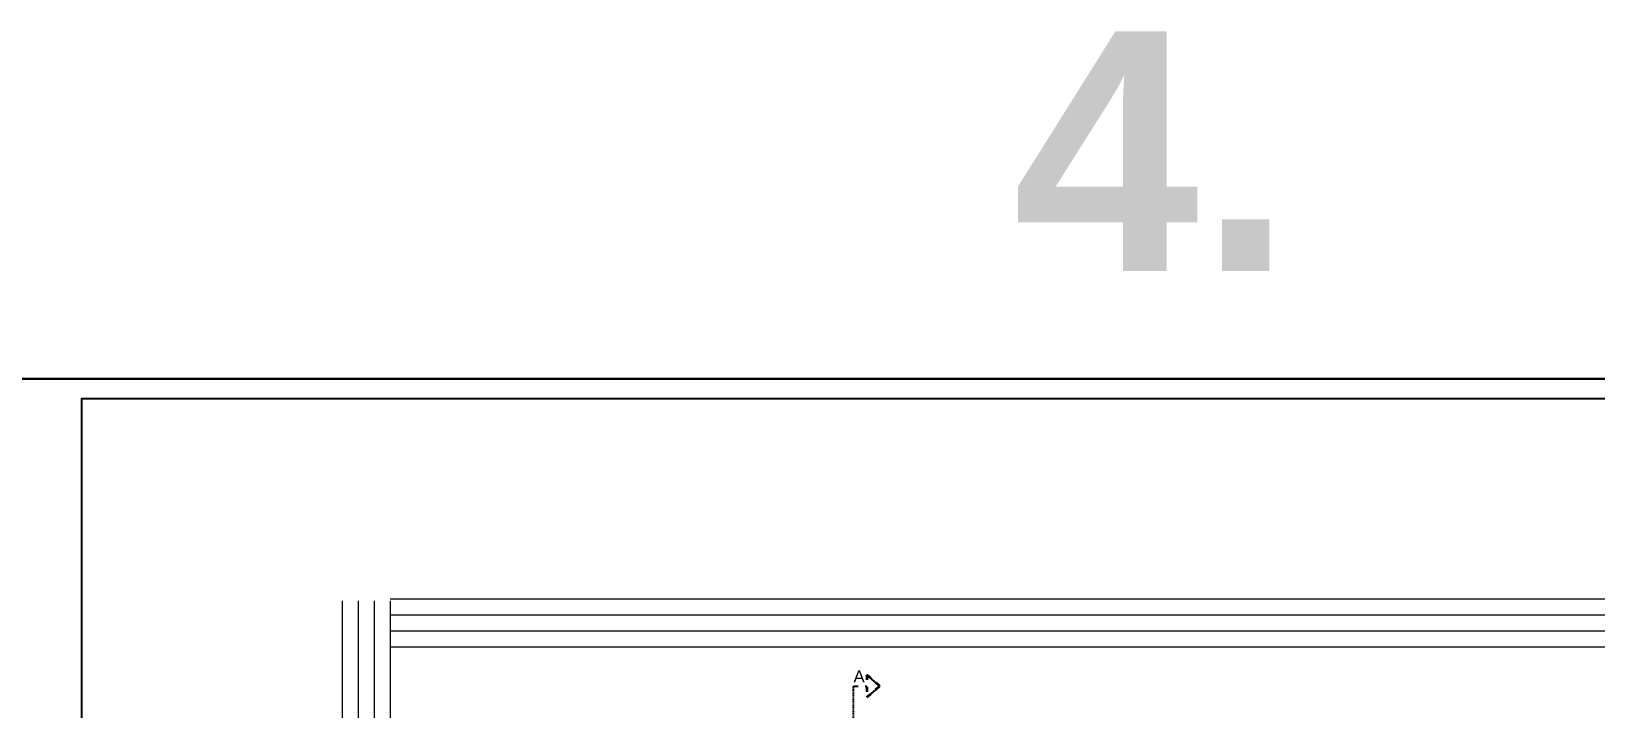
# Model space of a CAD drawing. Header units: millimetres. Extents: x -701 to 470890, y -446843 to -116129.
# Drawn here: x 225723 to 229639, y -221653 to -219958 of the extents above; entities that cross this region are included whole.
import ezdxf

# ---------------------------------------------------------------- set-up
doc = ezdxf.new("R2010")
doc.units = ezdxf.units.MM
doc.linetypes.add('ACAD_ISO03W100', pattern=[30, 12, -18])
doc.layers.get('Defpoints').update_dxf_attribs({"color": 250, "lineweight": 0})
doc.layers.add('07-kote', color=70, linetype='Continuous', lineweight=9)
doc.layers.add('Kote', color=1, linetype='Continuous', lineweight=15)
doc.layers.add('Kucni_broj', color=2, linetype='Continuous', plot=False)
doc.layers.add('SAST_Linija sastavnice', color=255, linetype='Continuous', plot=False)
doc.layers.add('zidovi', color=1, linetype='Continuous')
doc.styles.add('Kota', font='arialbd.ttf')
doc.styles.add('Tekst15', font='arial.ttf', dxfattribs={"height": 15})

msp = doc.modelspace()

# ---------------------------------------------------------------- linework, layer by layer
at = {"layer": 'Defpoints', "linetype": 'ByBlock', "ltscale": 5}
for points in [[(226621.36, -221378.16), (229851.02, -221378.16)], [(226502.36, -223800.96), (226502.36, -221383.12)], [(226542.36, -223800.96), (226542.36, -221383.12)], [(226582.36, -223800.96), (226582.36, -221383.12)], [(226621.36, -221418.16), (229851.02, -221418.16)], [(226622.36, -223800.96), (226622.36, -221383.12)], [(226621.36, -221458.16), (229851.02, -221458.16)], [(226621.36, -221498.16), (229851.02, -221498.16)]]:
    msp.add_lwpolyline(points, dxfattribs=at)
at = {"layer": 'Kucni_broj'}
for points in [[(225597.02, -220827.75), (231537.02, -220827.75), (231537.02, -225027.75), (225597.02, -225027.75)], [(225597.02, -225027.75), (231537.02, -225027.75), (231537.02, -220827.75), (225597.02, -220827.75)]]:
    msp.add_lwpolyline(points, close=True, dxfattribs=at)
at = {"layer": 'SAST_Linija sastavnice'}
msp.add_lwpolyline([(225849.02, -224977.75), (231487.02, -224977.75), (231487.02, -220877.75), (225849.02, -220877.75)], close=True, dxfattribs=at)
at = {"layer": 'zidovi'}
for q in [(227814.33, -221568.48), (227814.33, -221624.02)]:
    msp.add_line((227847.3, -221596.25), q, dxfattribs=at)
at = {"layer": 'zidovi', "linetype": 'ACAD_ISO03W100', "ltscale": 0.02}
msp.add_line((227780.82, -223556.25), (227780.82, -221596.25), dxfattribs=at)
at = {"layer": 'zidovi', "linetype": 'ACAD_ISO03W100'}
msp.add_line((227780.82, -221596.25), (227814.33, -221596.25), dxfattribs=at)
at = {"layer": 'zidovi', "linetype": 'ACAD_ISO03W100', "lineweight": 35}
msp.add_lwpolyline([(227847.3, -221596.25), (227814.33, -221568.48), (227814.33, -221624.02), (227847.3, -221596.25)], dxfattribs=at)

# ---------------------------------------------------------------- texts
at = {"layer": '07-kote', "linetype": 'Continuous', "lineweight": 15, "ltscale": 0.5, "insert": (228180.67, -219958.15), "char_height": 600, "attachment_point": 1, "style": 'Kota'}
msp.add_mtext_dynamic_manual_height_columns('4.', width=868.7781, gutter_width=125, heights=[0], dxfattribs=at)
at = {"layer": 'Kote', "insert": (227781.22, -221557.1), "char_height": 30, "width": 9972.3862, "attachment_point": 1, "style": 'Tekst15'}
msp.add_mtext('\\A1;A', dxfattribs=at)

doc.saveas('drawing.dxf')
